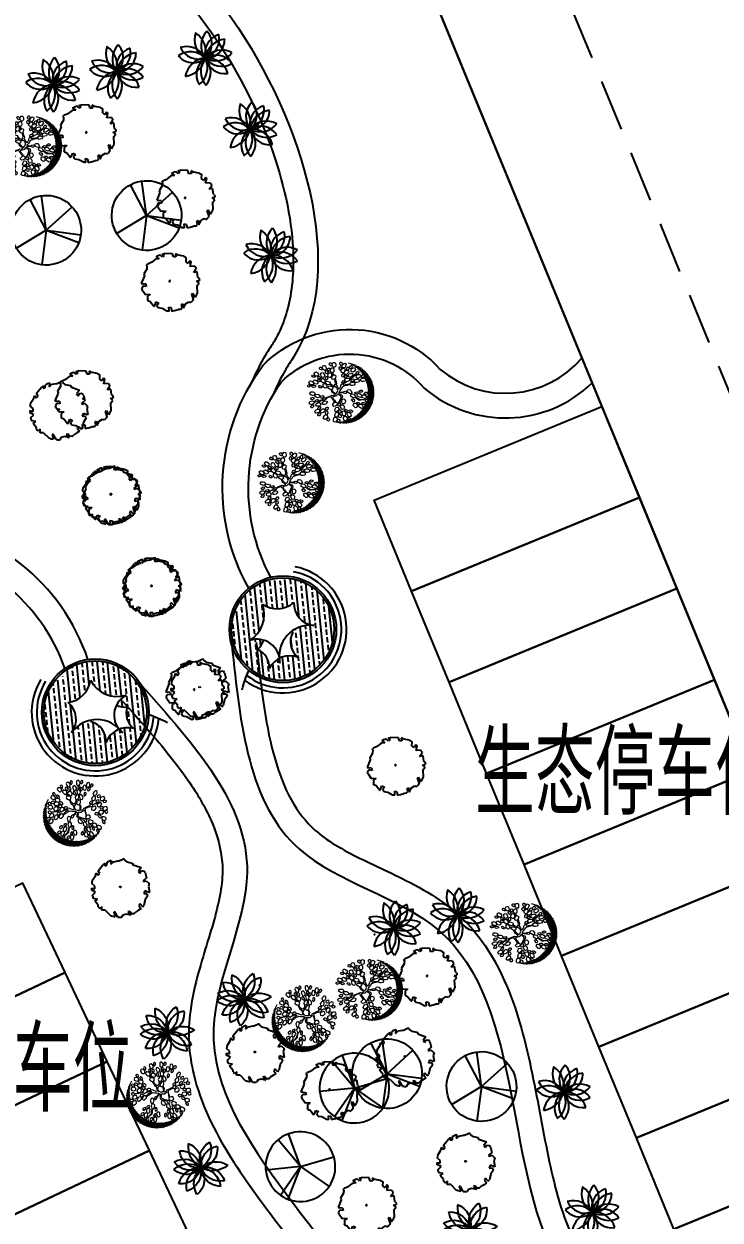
# Model space of a CAD drawing. Extents: x -809667 to 586099, y 3084146 to 3634412.
# Drawn here: x 382699.34 to 382716.29, y 3085738.41 to 3085767.55 of the extents above; entities that cross this region are included whole.
import ezdxf

# ---------------------------------------------------------------- set-up
doc = ezdxf.new("R2010")
doc.units = 0
doc.header["$LTSCALE"] = 0.5
doc.header["$PDSIZE"] = 0.2
doc.linetypes.add('CONTINOUS', pattern=[0])
doc.linetypes.add('DASHED', pattern=[0.75, 0.5, -0.25])
doc.layers.get('0').update_dxf_attribs({"linetype": 'CONTINUOUS'})
for name, color, linetype in [('A-S-TREE', 95, 'CONTINUOUS'), ('JZD', 7, 'CONTINUOUS'), ('PUB_TEXT', 7, 'CONTINUOUS'), ('TREE', 3, 'CONTINUOUS'), ('TREE1', 7, 'CONTINUOUS'), ('zy-1', 3, 'CONTINUOUS'), ('停车位', 6, 'CONTINUOUS'), ('图框', 4, 'CONTINUOUS'), ('树', 3, 'CONTINUOUS'), ('灌木', 3, 'CONTINUOUS'), ('道路', 4, 'CONTINUOUS')]:
    doc.layers.add(name, color=color, linetype=linetype)
doc.layers.add('紫薇', color=6, linetype='CONTINUOUS', lineweight=20)
doc.styles.add('-宋体', font='', dxfattribs={"width": 0.6})
doc.styles.get('-宋体').set_extended_font_data('NSimSun')
pattern_1 = [(275.795835, (382710.31173, 3085243.11588), (0.24872201, 0.02524599), []), (275.795835, (382710.2, 3085242.9789), (0.24872201, 0.02524599), [0.125, -0.0625])]

# ---------------------------------------------------------------- blocks, each defined once
blk = doc.blocks.new('GC0000')
at = {"linetype": 'Continuous'}
blk.add_point((0, 0), dxfattribs=at)
blk = doc.blocks.new('A$C46A015EA')
at = {"layer": '树', "color": 0, "linetype": 'Continuous'}
for centre, radius, start, end in [((1.33, 4.1), 1.97, 227.5644, 31.3305), ((0.8, 3.48), 2, 251.8163, 53.749), ((2.09, 4.41), 1.9, 199.3601, 10.491), ((3.77, 4.19), 2.01, 153.4396, 313.5861), ((4.1, 3.63), 1.85, 126.1691, 303.0486), ((4.64, 2.8), 2.08, 109.3184, 262.8778), ((0.76, 1.9), 1.94, 297.0245, 103.8489), ((0.8, 2.58), 1.78, 359.791, 92.4715), ((2.81, 4.68), 2.12, 188.6399, 263.6226), ((1.26, 1.36), 1.8, 310.7789, 134.4149), ((2.13, 0.33), 2.29, 10.2667, 147.1518), ((3.55, 0.81), 2.01, 38.8778, 198.6816), ((3.96, 1.2), 1.94, 51.9802, 218.2571)]:
    blk.add_arc(centre, radius, start, end, dxfattribs=at)
blk = doc.blocks.new('TREE1')
at = {"layer": 'A-S-TREE', "color": 0}
for p, q in [((-50, 23), (36, 4021)), ((-50, 23), (-3120, 2586)), ((-49, 22), (-3255, -2371)), ((-49, 23), (-2621, -3042)), ((-50, 23), (629, -3920)), ((-50, 23), (3590, -1636)), ((-50, 23), (3937, -304))]:
    blk.add_line(p, q, dxfattribs=at)
blk.add_ellipse((-50, 22), major_axis=(4000, 0), ratio=0.9999998, dxfattribs=at)
blk = doc.blocks.new('T-7')
at = {"layer": 'TREE', "color": 8, "ltscale": 200, "xscale": 0.4020618556701031, "yscale": 0.4020618556701031, "zscale": 0.4020618556701031, "rotation": 199.2879054791862}
blk.add_blockref('TREE1', (4, 110), dxfattribs=at)
blk = doc.blocks.new('*E54')
at = {"layer": 'TREE', "color": 0}
blk.add_ellipse((-2.37, 3.56), major_axis=(2.7, 1.39), ratio=1, start_param=0.518575, end_param=0.519414, dxfattribs=at)
blk = doc.blocks.new('A$C4C586FE1')
at = {"layer": 'TREE', "color": 0}
for p, q in [((514, 2441), (288, 2276)), ((570, 2555), (514, 2441)), ((785, 2557), (585, 2566)), ((842, 2436), (785, 2557)), ((885, 2449), (842, 2436)), ((1100, 2801), (873, 2660)), ((873, 2660), (885, 2449)), ((1294, 2743), (1193, 2819)), ((1261, 2599), (1294, 2743)), ((1389, 2617), (1261, 2599)), ((1418, 2836), (1389, 2617)), ((1787, 2660), (1418, 2836)), ((1875, 2686), (1787, 2660)), ((2108, 2532), (1875, 2686)), ((2261, 2516), (2108, 2532)), ((2273, 2551), (2261, 2516)), ((2411, 2297), (2336, 2500)), ((171, 1878), (16, 1628)), ((208, 2079), (171, 1878)), ((330, 2136), (208, 2079)), ((288, 2276), (288, 2250)), ((288, 2250), (484, 2157)), ((422, 2031), (330, 2136)), ((484, 2157), (422, 2031)), ((2434, 2275), (2411, 2297)), ((2565, 2086), (2434, 2275)), ((2577, 1905), (2565, 2086)), ((2688, 2051), (2577, 1905)), ((2666, 1735), (2772, 1843)), ((173, 1443), (0, 1425)), ((0, 1425), (27, 1279)), ((6, 1547), (198, 1550)), ((27, 1279), (67, 1102)), ((198, 1550), (173, 1443)), ((2632, 1202), (2788, 1244)), ((2635, 1086), (2632, 1202)), ((2724, 1646), (2666, 1735)), ((2799, 1744), (2724, 1646)), ((2788, 1244), (2821, 1629)), ((67, 988), (67, 1102)), ((67, 988), (157, 906)), ((335, 852), (122, 842)), ((123, 841), (320, 727)), ((157, 906), (291, 931)), ((291, 931), (335, 852)), ((320, 727), (414, 564)), ((2275, 501), (2371, 599)), ((2371, 599), (2563, 580)), ((2775, 1105), (2635, 1086)), ((2643, 702), (2702, 978)), ((2702, 978), (2775, 1105)), ((414, 564), (369, 464)), ((513, 326), (783, 402)), ((827, 368), (610, 253)), ((783, 402), (827, 368)), ((1176, 133), (821, 132)), ((1176, 133), (1302, 10)), ((1302, 10), (1413, 132)), ((1413, 132), (1432, 0)), ((1540, 5), (1587, 59)), ((1587, 59), (1859, 85)), ((1826, 254), (2000, 124)), ((1859, 85), (1826, 254)), ((2130, 415), (2352, 350)), ((2132, 192), (2130, 415)), ((2419, 413), (2275, 501))]:
    blk.add_line(p, q, dxfattribs=at)
at = {"layer": 'TREE', "color": 0, "extrusion": (0, 0, -1)}
for major_axis, start_param, end_param in [((1003, 1003), -1.426629, -1.413216), ((1003, 1003), -1.011805, -0.945114), ((1003, 1003), -0.139248, -0.081961), ((839, 1144), 0.475418, 0.633835), ((1003, 1003), 4.017991, 4.075425), ((1003, 1003), 0.553886, 0.636541), ((1003, 1003), 1.314933, 1.417635), ((839, 1143), 3.200433, 3.340883), ((839, 1144), 2.942836, 3.115157), ((1003, 1003), 2.270337, 2.346427), ((1003, 1003), 1.829101, 1.934165), ((1003, 1003), 1.573401, 1.638153)]:
    blk.add_ellipse((1418, 1418), major_axis=major_axis, ratio=1, start_param=start_param, end_param=end_param, dxfattribs=at)
at = {"layer": 'TREE', "color": 0, "linetype": 'Continuous'}
for start_param, end_param in [(0.01341, 3.155003), (3.155003, 6.296595)]:
    blk.add_ellipse((1466, 1447), major_axis=(19.2, 19.2), ratio=1, start_param=start_param, end_param=end_param, dxfattribs=at)
at = {"layer": 'TREE', "color": 8, "linetype": 'CONTINOUS', "extrusion": (0, 0, -1), "xscale": 467.4085850556439, "yscale": 467.4085850556439, "zscale": -467.4085850556439, "rotation": 278.9250190116231}
blk.add_blockref('*E54', (-2893, 66), dxfattribs=at)
blk = doc.blocks.new('紫薇')
at = {"color": 0}
for p, q in [((-246, 414), (-244, 428)), ((-238, 399), (-246, 414)), ((-244, 428), (-235, 435)), ((-222, 390), (-238, 399)), ((-235, 435), (-222, 435)), ((-222, 435), (-209, 421)), ((-209, 421), (-197, 406)), ((-197, 406), (-199, 392)), ((-192, 403), (-191, 426)), ((-178, 384), (-192, 403)), ((-191, 426), (-184, 452)), ((-184, 452), (-163, 456)), ((-163, 456), (-146, 450)), ((-146, 450), (-136, 421)), ((-132, 400), (-143, 383)), ((-136, 421), (-132, 400)), ((-77, 470), (-70, 482)), ((-75, 453), (-77, 470)), ((-63, 439), (-75, 453)), ((-70, 482), (-59, 486)), ((-50, 430), (-63, 439)), ((-59, 486), (-47, 481)), ((-41, 433), (-50, 430)), ((-47, 481), (-40, 463)), ((-34, 445), (-41, 433)), ((-40, 463), (-34, 445)), ((-31, 441), (-21, 461)), ((-24, 418), (-31, 441)), ((-13, 403), (-24, 418)), ((-21, 461), (-5, 483)), ((7, 404), (-13, 403)), ((-5, 483), (16, 479)), ((24, 416), (7, 404)), ((16, 479), (29, 468)), ((28, 437), (24, 416)), ((29, 468), (28, 437)), ((30, 383), (34, 400)), ((34, 400), (45, 408)), ((45, 408), (57, 407)), ((57, 407), (66, 398)), ((66, 398), (66, 379)), ((97, 445), (101, 461)), ((103, 427), (97, 445)), ((101, 461), (112, 470)), ((111, 414), (103, 427)), ((121, 413), (111, 414)), ((112, 470), (124, 469)), ((132, 422), (121, 413)), ((124, 469), (133, 461)), ((131, 393), (133, 417)), ((133, 441), (132, 422)), ((133, 461), (133, 441)), ((133, 417), (149, 433)), ((149, 433), (173, 448)), ((173, 448), (191, 436)), ((199, 421), (187, 393)), ((191, 436), (199, 421)), ((-417, 182), (-404, 199)), ((-404, 199), (-388, 206)), ((-388, 206), (-361, 191)), ((-387, 314), (-380, 325)), ((-384, 301), (-387, 314)), ((-371, 290), (-384, 301)), ((-380, 325), (-369, 329)), ((-352, 287), (-371, 290)), ((-369, 329), (-351, 321)), ((-337, 289), (-352, 287)), ((-351, 321), (-335, 311)), ((-339, 359), (-321, 370)), ((-336, 331), (-339, 359)), ((-332, 297), (-337, 289)), ((-330, 310), (-336, 331)), ((-335, 311), (-332, 297)), ((-309, 297), (-330, 310)), ((-324, 274), (-316, 283)), ((-323, 261), (-324, 274)), ((-312, 247), (-323, 261)), ((-321, 370), (-303, 371)), ((-316, 283), (-304, 286)), ((-294, 242), (-312, 247)), ((-291, 295), (-309, 297)), ((-304, 286), (-288, 275)), ((-303, 371), (-284, 347)), ((-279, 241), (-294, 242)), ((-277, 309), (-291, 295)), ((-288, 275), (-273, 262)), ((-284, 347), (-273, 329)), ((-272, 248), (-279, 241)), ((-273, 329), (-277, 309)), ((-273, 262), (-272, 248)), ((-269, 311), (-267, 339)), ((-266, 289), (-269, 311)), ((-267, 339), (-247, 347)), ((-247, 273), (-266, 289)), ((-247, 347), (-230, 345)), ((-230, 268), (-247, 273)), ((-234, 214), (-230, 227)), ((-230, 198), (-234, 214)), ((-230, 345), (-214, 318)), ((-214, 279), (-230, 268)), ((-230, 227), (-219, 232)), ((-216, 185), (-230, 198)), ((-207, 386), (-222, 390)), ((-219, 232), (-207, 229)), ((-214, 318), (-206, 298)), ((-206, 298), (-214, 279)), ((-199, 392), (-207, 386)), ((-207, 229), (-197, 213)), ((-202, 309), (-198, 322)), ((-196, 293), (-202, 309)), ((-198, 322), (-188, 328)), ((-197, 213), (-189, 195)), ((-181, 282), (-196, 293)), ((-188, 328), (-176, 326)), ((-166, 276), (-181, 282)), ((-162, 375), (-178, 384)), ((-176, 326), (-164, 311)), ((-173, 355), (-168, 367)), ((-170, 338), (-173, 355)), ((-157, 325), (-170, 338)), ((-168, 367), (-156, 372)), ((-158, 281), (-166, 276)), ((-164, 311), (-155, 294)), ((-143, 383), (-162, 375)), ((-161, 196), (-148, 221)), ((-155, 294), (-158, 281)), ((-144, 317), (-157, 325)), ((-156, 372), (-145, 368)), ((-152, 260), (-148, 282)), ((-140, 239), (-152, 260)), ((-148, 282), (-138, 307)), ((-148, 221), (-127, 220)), ((-145, 368), (-136, 351)), ((-135, 320), (-144, 317)), ((-126, 228), (-140, 239)), ((-138, 307), (-116, 308)), ((-136, 351), (-129, 333)), ((-129, 333), (-135, 320)), ((-127, 220), (-112, 211)), ((-107, 233), (-126, 228)), ((-116, 308), (-101, 301)), ((-113, 349), (-105, 369)), ((-104, 326), (-113, 349)), ((-112, 211), (-109, 180)), ((-109, 218), (-93, 233)), ((-101, 191), (-109, 218)), ((-93, 249), (-107, 233)), ((-105, 369), (-91, 393)), ((-91, 313), (-104, 326)), ((-101, 301), (-95, 271)), ((-95, 271), (-93, 249)), ((-93, 233), (-76, 237)), ((-91, 393), (-69, 391)), ((-72, 315), (-91, 313)), ((-76, 237), (-53, 218)), ((-56, 329), (-72, 315)), ((-70, 267), (-68, 286)), ((-67, 252), (-70, 267)), ((-69, 391), (-55, 381)), ((-68, 286), (-59, 300)), ((-58, 248), (-67, 252)), ((-59, 300), (-46, 304)), ((-45, 252), (-58, 248)), ((-54, 350), (-56, 329)), ((-55, 381), (-54, 350)), ((-53, 218), (-38, 202)), ((-46, 304), (-35, 298)), ((-36, 269), (-45, 252)), ((-38, 202), (-37, 181)), ((-30, 288), (-36, 269)), ((-35, 298), (-30, 288)), ((-20, 365), (-14, 382)), ((-16, 347), (-20, 365)), ((-8, 334), (-16, 347)), ((-14, 382), (-3, 389)), ((-14, 282), (-10, 306)), ((-10, 264), (-14, 282)), ((-10, 306), (7, 320)), ((8, 256), (-10, 264)), ((1, 332), (-8, 334)), ((-3, 389), (9, 387)), ((13, 340), (1, 332)), ((7, 320), (31, 333)), ((28, 260), (8, 256)), ((9, 387), (17, 379)), ((16, 359), (13, 340)), ((17, 379), (16, 359)), ((25, 214), (26, 232)), ((40, 201), (25, 214)), ((26, 232), (37, 254)), ((41, 277), (28, 260)), ((35, 365), (30, 383)), ((31, 333), (49, 320)), ((43, 352), (35, 365)), ((37, 254), (58, 262)), ((60, 199), (40, 201)), ((56, 304), (41, 277)), ((41, 143), (53, 199)), ((53, 351), (43, 352)), ((49, 320), (56, 304)), ((64, 360), (53, 351)), ((58, 264), (82, 307)), ((58, 262), (85, 267)), ((67, 201), (58, 162)), ((78, 211), (60, 199)), ((63, 330), (65, 354)), ((68, 313), (63, 330)), ((66, 379), (64, 360)), ((65, 354), (82, 369)), ((86, 306), (68, 313)), ((72, 266), (89, 305)), ((100, 233), (78, 211)), ((82, 369), (106, 384)), ((85, 267), (98, 250)), ((106, 311), (86, 306)), ((98, 250), (100, 233)), ((106, 384), (124, 372)), ((118, 329), (106, 311)), ((131, 356), (118, 329)), ((124, 372), (131, 356)), ((137, 376), (131, 393)), ((156, 369), (137, 376)), ((176, 374), (156, 369)), ((187, 393), (176, 374)), ((186, 184), (195, 200)), ((195, 200), (209, 209)), ((204, 301), (208, 319)), ((206, 285), (204, 301)), ((213, 280), (206, 285)), ((208, 319), (220, 331)), ((209, 239), (212, 257)), ((222, 224), (209, 239)), ((209, 209), (223, 208)), ((212, 257), (226, 277)), ((227, 282), (213, 280)), ((220, 331), (233, 334)), ((242, 219), (222, 224)), ((223, 208), (231, 199)), ((226, 277), (248, 283)), ((238, 298), (227, 282)), ((231, 199), (231, 187)), ((233, 334), (243, 327)), ((247, 315), (238, 298)), ((240, 198), (248, 214)), ((248, 180), (240, 198)), ((261, 229), (242, 219)), ((243, 327), (247, 315)), ((248, 283), (275, 284)), ((248, 214), (266, 230)), ((253, 356), (254, 375)), ((256, 341), (253, 356)), ((254, 375), (264, 389)), ((265, 337), (256, 341)), ((285, 248), (261, 229)), ((264, 389), (277, 393)), ((278, 341), (265, 337)), ((266, 296), (267, 314)), ((281, 283), (266, 296)), ((266, 230), (289, 230)), ((267, 314), (278, 336)), ((275, 284), (286, 265)), ((277, 393), (288, 388)), ((287, 359), (278, 341)), ((278, 336), (299, 345)), ((302, 281), (281, 283)), ((286, 265), (285, 248)), ((293, 377), (287, 359)), ((288, 388), (293, 377)), ((289, 230), (316, 224)), ((299, 345), (326, 350)), ((319, 294), (302, 281)), ((306, 230), (312, 244)), ((310, 222), (306, 230)), ((323, 218), (310, 222)), ((312, 244), (324, 259)), ((316, 224), (321, 203)), ((321, 203), (316, 186)), ((341, 315), (319, 294)), ((341, 227), (323, 218)), ((324, 259), (340, 264)), ((326, 350), (339, 333)), ((339, 333), (341, 315)), ((340, 264), (353, 260)), ((357, 238), (341, 227)), ((353, 260), (358, 250)), ((358, 250), (357, 238)), ((365, 221), (368, 236)), ((372, 214), (365, 221)), ((366, 192), (384, 208)), ((368, 236), (375, 253)), ((386, 213), (372, 214)), ((375, 253), (390, 262)), ((384, 208), (406, 209)), ((471, 231), (385, 317)), ((400, 226), (386, 213)), ((390, 262), (403, 262)), ((412, 241), (400, 226)), ((403, 262), (411, 253)), ((406, 209), (433, 204)), ((411, 253), (412, 241)), ((509, 175), (417, 267)), ((433, 204), (439, 183)), ((529, 138), (443, 224)), ((-504, 0), (-486, 6)), ((-502, 42), (-496, 63)), ((-482, 23), (-502, 42)), ((-496, 63), (-484, 75)), ((-486, 6), (-467, 9)), ((-484, 75), (-454, 71)), ((-463, 12), (-482, 23)), ((-467, 9), (-456, 1)), ((-439, 17), (-463, 12)), ((-456, 1), (-454, -8)), ((-454, 71), (-433, 65)), ((-445, 99), (-443, 111)), ((-437, 88), (-445, 99)), ((-443, 111), (-434, 119)), ((-423, 27), (-439, 17)), ((-421, 82), (-437, 88)), ((-434, 119), (-414, 118)), ((-433, 65), (-422, 47)), ((-422, 47), (-423, 27)), ((-403, 86), (-421, 82)), ((-404, 157), (-417, 182)), ((-414, 118), (-395, 114)), ((-390, 140), (-404, 157)), ((-389, 93), (-403, 86)), ((-401, 29), (-398, 41)), ((-394, 17), (-401, 29)), ((-398, 41), (-388, 48)), ((-395, 114), (-388, 103)), ((-378, 11), (-394, 17)), ((-366, 135), (-390, 140)), ((-388, 103), (-389, 93)), ((-388, 48), (-369, 46)), ((-360, 14), (-378, 11)), ((-369, 46), (-350, 41)), ((-351, 1), (-368, -9)), ((-348, 139), (-366, 135)), ((-364, 110), (-350, 127)), ((-353, 85), (-364, 110)), ((-361, 191), (-344, 178)), ((-346, 20), (-360, 14)), ((-340, 67), (-353, 85)), ((-315, 5), (-351, 1)), ((-350, 127), (-334, 132)), ((-350, 41), (-343, 30)), ((-340, 158), (-348, 139)), ((-343, 30), (-346, 20)), ((-344, 178), (-340, 158)), ((-317, 61), (-340, 67)), ((-339, -4), (-315, 1)), ((-334, 132), (-308, 116)), ((-299, 64), (-317, 61)), ((-278, 1), (-315, 5)), ((-315, 1), (-276, -9)), ((-308, 116), (-292, 102)), ((-289, 82), (-299, 64)), ((-292, 102), (-289, 82)), ((-292, 46), (-287, 57)), ((-286, 34), (-292, 46)), ((-287, 57), (-277, 64)), ((-271, 26), (-286, 34)), ((-278, -4), (-275, 8)), ((-277, 64), (-258, 60)), ((-275, 8), (-266, 15)), ((-252, 27), (-271, 26)), ((-266, 15), (-247, 13)), ((-258, 60), (-240, 53)), ((-238, 32), (-252, 27)), ((-247, 13), (-228, 8)), ((-240, 53), (-234, 41)), ((-234, 41), (-238, 32)), ((-228, 8), (-221, -4)), ((-223, 1), (-177, -2)), ((-202, 178), (-216, 185)), ((-193, 182), (-202, 178)), ((-189, 195), (-193, 182)), ((-168, 175), (-161, 196)), ((-158, 153), (-168, 175)), ((-144, 140), (-158, 153)), ((-124, 144), (-144, 140)), ((-110, 159), (-124, 144)), ((-109, 180), (-110, 159)), ((-109, 123), (-95, 139)), ((-98, 97), (-109, 123)), ((-90, 172), (-101, 191)), ((-85, 79), (-98, 97)), ((-95, 139), (-78, 145)), ((-67, 164), (-90, 172)), ((-87, 27), (-78, 78)), ((-71, 1), (-87, 27)), ((-62, 73), (-85, 79)), ((-78, 145), (-52, 128)), ((-56, -28), (-71, 1)), ((-66, 75), (-68, 49)), ((-68, 49), (-68, 34)), ((-68, 34), (-56, 5)), ((-49, 165), (-67, 164)), ((-43, 76), (-62, 73)), ((-56, 5), (-44, -21)), ((-52, 128), (-36, 114)), ((-37, 107), (-51, 165)), ((-37, 181), (-49, 165)), ((-34, 94), (-43, 76)), ((-42, 170), (-27, 136)), ((4, 83), (-37, 107)), ((-36, 114), (-34, 94)), ((-27, 136), (4, 107)), ((-12, -10), (12, 10)), ((4, 107), (21, 117)), ((21, 46), (4, 83)), ((12, 10), (21, 46)), ((21, 117), (41, 143)), ((53, 126), (33, 102)), ((33, 102), (33, 73)), ((33, 73), (36, 27)), ((36, 27), (60, 25)), ((84, 10), (50, -4)), ((58, 162), (53, 126)), ((60, 25), (91, 49)), ((108, 25), (84, 10)), ((91, 49), (108, 68)), ((108, 68), (140, 75)), ((133, 20), (108, 25)), ((133, 92), (145, 102)), ((133, 83), (133, 92)), ((142, 73), (133, 83)), ((154, 18), (133, 20)), ((159, 61), (135, 56)), ((135, 56), (140, 37)), ((140, 37), (169, 34)), ((162, 73), (142, 73)), ((145, 102), (162, 109)), ((186, 8), (154, 18)), ((203, 61), (159, 61)), ((162, 109), (178, 107)), ((181, 75), (162, 73)), ((169, 34), (203, 20)), ((178, 107), (188, 97)), ((188, 85), (181, 75)), ((183, 169), (186, 184)), ((190, 161), (183, 169)), ((207, 3), (186, 8)), ((188, 97), (188, 85)), ((203, 160), (190, 161)), ((191, 82), (192, 102)), ((202, 65), (191, 82)), ((192, 102), (207, 112)), ((222, 59), (202, 65)), ((218, 172), (203, 160)), ((203, 20), (236, 1)), ((207, 112), (230, 117)), ((234, -11), (207, 3)), ((212, 140), (222, 152)), ((214, 130), (212, 140)), ((225, 123), (214, 130)), ((231, 187), (218, 172)), ((222, 152), (237, 162)), ((253, 55), (222, 59)), ((244, 127), (225, 123)), ((230, 117), (250, 106)), ((234, -9), (239, 10)), ((237, 162), (254, 163)), ((239, 10), (256, 18)), ((262, 133), (244, 127)), ((266, 170), (248, 180)), ((250, 106), (271, 88)), ((265, 68), (253, 55)), ((254, 163), (265, 156)), ((256, 18), (280, 18)), ((268, 144), (262, 133)), ((265, 156), (268, 144)), ((271, 88), (265, 68)), ((265, 71), (307, 75)), ((287, 175), (266, 170)), ((287, 88), (270, 88)), ((275, 132), (287, 146)), ((280, 113), (275, 132)), ((275, 39), (287, 49)), ((275, 30), (275, 39)), ((285, 20), (275, 30)), ((295, 99), (280, 113)), ((280, 18), (297, 3)), ((304, 20), (285, 20)), ((316, 186), (287, 175)), ((287, 146), (308, 158)), ((328, 90), (287, 88)), ((287, 49), (304, 56)), ((317, 99), (295, 99)), ((297, 3), (314, -19)), ((304, 56), (321, 54)), ((323, 22), (304, 20)), ((307, 75), (365, 85)), ((308, 158), (330, 153)), ((347, 104), (317, 99)), ((321, 54), (331, 44)), ((321, -2), (326, 18)), ((331, 32), (323, 22)), ((326, 18), (343, 25)), ((362, 92), (328, 90)), ((330, 153), (355, 141)), ((331, 44), (331, 32)), ((343, 25), (367, 25)), ((355, 120), (347, 104)), ((355, 141), (355, 120)), ((358, 175), (366, 192)), ((368, 157), (358, 175)), ((410, 107), (362, 92)), ((365, 85), (408, 97)), ((367, 25), (384, 10)), ((386, 148), (368, 157)), ((381, 55), (394, 68)), ((383, 36), (381, 55)), ((397, 20), (383, 36)), ((384, 10), (401, -11)), ((407, 154), (386, 148)), ((394, 68), (416, 77)), ((418, 18), (397, 20)), ((404, 95), (412, 109)), ((407, 86), (404, 95)), ((435, 166), (407, 154)), ((420, 81), (407, 86)), ((412, 109), (425, 122)), ((416, 77), (437, 70)), ((449, 20), (418, 18)), ((438, 88), (420, 81)), ((425, 122), (442, 126)), ((439, 183), (435, 166)), ((437, 70), (461, 55)), ((455, 97), (438, 88)), ((442, 126), (454, 120)), ((459, 34), (449, 20)), ((454, 120), (458, 109)), ((458, 109), (455, 97)), ((542, 107), (459, 190)), ((461, 55), (459, 34)), ((461, 10), (473, 20)), ((461, 1), (461, 10)), ((471, -9), (461, 1)), ((552, 79), (470, 161)), ((473, 20), (490, 27)), ((560, 54), (479, 134)), ((566, 30), (486, 110)), ((490, 27), (507, 25)), ((570, 8), (491, 87)), ((573, -13), (494, 66)), ((575, -33), (497, 46)), ((499, 26), (499, 26)), ((507, 25), (517, 15)), ((517, 3), (510, -7)), ((517, 15), (517, 3)), ((577, -52), (517, 8)), ((-510, -11), (-504, 0)), ((-508, -23), (-510, -11)), ((-496, -31), (-508, -23)), ((-479, -30), (-496, -31)), ((-490, -118), (-483, -102)), ((-488, -139), (-490, -118)), ((-462, -149), (-488, -139)), ((-483, -102), (-453, -95)), ((-464, -20), (-479, -30)), ((-476, -191), (-475, -179)), ((-469, -201), (-476, -191)), ((-475, -179), (-460, -167)), ((-454, -8), (-464, -20)), ((-440, -152), (-462, -149)), ((-460, -167), (-443, -157)), ((-453, -95), (-432, -93)), ((-443, -157), (-430, -160)), ((-420, -139), (-440, -152)), ((-430, -183), (-440, -198)), ((-432, -93), (-415, -105)), ((-430, -160), (-425, -168)), ((-425, -168), (-430, -183)), ((-426, -94), (-421, -83)), ((-423, -105), (-426, -94)), ((-411, -112), (-423, -105)), ((-422, -40), (-417, -19)), ((-400, -57), (-422, -40)), ((-421, -83), (-403, -76)), ((-409, -124), (-420, -139)), ((-417, -19), (-405, -6)), ((-415, -105), (-409, -124)), ((-394, -111), (-411, -112)), ((-410, -163), (-405, -146)), ((-404, -184), (-410, -163)), ((-405, -6), (-375, -9)), ((-405, -146), (-377, -134)), ((-377, -189), (-404, -184)), ((-403, -76), (-384, -71)), ((-380, -67), (-400, -57)), ((-380, -100), (-394, -111)), ((-384, -71), (-372, -78)), ((-357, -62), (-380, -67)), ((-370, -87), (-380, -100)), ((-377, -134), (-356, -129)), ((-355, -189), (-377, -189)), ((-375, -9), (-353, -14)), ((-372, -78), (-370, -87)), ((-361, -11), (-339, -4)), ((-342, -51), (-357, -62)), ((-356, -129), (-338, -138)), ((-337, -173), (-355, -189)), ((-353, -14), (-342, -31)), ((-342, -31), (-342, -51)), ((-340, -206), (-325, -194)), ((-338, -138), (-329, -156)), ((-329, -156), (-337, -173)), ((-325, -194), (-312, -194)), ((-319, -167), (-315, -156)), ((-315, -178), (-319, -167)), ((-316, -70), (-313, -49)), ((-292, -85), (-316, -70)), ((-315, -156), (-298, -147)), ((-302, -184), (-315, -178)), ((-313, -49), (-303, -35)), ((-312, -194), (-305, -202)), ((-303, -35), (-272, -34)), ((-286, -181), (-302, -184)), ((-298, -147), (-280, -140)), ((-271, -93), (-292, -85)), ((-272, -168), (-286, -181)), ((-280, -140), (-267, -146)), ((-271, -16), (-278, -4)), ((-272, -34), (-251, -36)), ((-264, -155), (-272, -168)), ((-256, -22), (-271, -16)), ((-249, -84), (-271, -93)), ((-267, -146), (-264, -155)), ((-237, -20), (-256, -22)), ((-251, -36), (-237, -52)), ((-235, -72), (-249, -84)), ((-223, -13), (-237, -20)), ((-237, -52), (-235, -72)), ((-221, -4), (-223, -13)), ((-182, -14), (-223, -11)), ((-136, -21), (-182, -14)), ((-180, -164), (-174, -148)), ((-176, -186), (-180, -164)), ((-177, -2), (-133, -9)), ((-150, -193), (-176, -186)), ((-174, -148), (-146, -138)), ((-127, -194), (-150, -193)), ((-146, -138), (-124, -134)), ((-136, -43), (-136, -21)), ((-131, -72), (-136, -43)), ((-133, -9), (-112, -11)), ((-129, -98), (-131, -72)), ((-124, -135), (-129, -98)), ((-108, -179), (-127, -194)), ((-124, -134), (-107, -145)), ((-121, -43), (-121, -79)), ((-90, -45), (-121, -43)), ((-121, -79), (-114, -106)), ((-114, -106), (-114, -135)), ((-112, -11), (-95, -26)), ((-99, -163), (-108, -179)), ((-107, -145), (-99, -163)), ((-106, -202), (-92, -189)), ((-95, -26), (-56, -28)), ((-92, -189), (-77, -177)), ((-58, -55), (-90, -45)), ((-78, -176), (-29, -142)), ((-77, -177), (-63, -179)), ((-63, -179), (-57, -187)), ((4, -137), (-61, -178)), ((-57, -187), (-61, -202)), ((-13, -40), (-58, -55)), ((-44, -21), (-12, -10)), ((-30, -211), (-19, -183)), ((-29, -142), (2, -118)), ((-19, -183), (-9, -163)), ((-5, -72), (-13, -40)), ((-9, -163), (10, -157)), ((12, -96), (-5, -72)), ((2, -118), (12, -96)), ((26, -123), (4, -137)), ((9, -28), (7, -57)), ((7, -57), (33, -89)), ((21, -38), (9, -28)), ((10, -157), (30, -162)), ((41, -53), (21, -38)), ((50, -4), (24, -14)), ((24, -14), (43, -40)), ((33, -89), (26, -123)), ((30, -162), (36, -179)), ((36, -179), (36, -203)), ((72, -72), (41, -53)), ((43, -40), (72, -57)), ((72, -63), (78, -55)), ((73, -76), (72, -63)), ((88, -89), (73, -76)), ((78, -55), (93, -56)), ((104, -99), (88, -89)), ((93, -56), (111, -61)), ((116, -96), (104, -99)), ((111, -61), (122, -74)), ((124, -87), (116, -96)), ((122, -74), (124, -87)), ((134, -93), (141, -73)), ((143, -112), (134, -93)), ((141, -73), (157, -61)), ((159, -138), (143, -112)), ((151, -182), (158, -162)), ((160, -202), (151, -182)), ((157, -61), (175, -67)), ((158, -162), (174, -151)), ((176, -140), (159, -138)), ((174, -151), (192, -156)), ((175, -67), (193, -82)), ((196, -132), (176, -140)), ((192, -156), (210, -172)), ((193, -82), (197, -104)), ((197, -104), (196, -132)), ((210, -172), (214, -194)), ((214, -194), (213, -221)), ((241, -28), (234, -9)), ((234, -164), (240, -157)), ((235, -178), (234, -164)), ((250, -190), (235, -178)), ((240, -157), (255, -157)), ((261, -38), (241, -28)), ((266, -201), (250, -190)), ((255, -157), (273, -162)), ((290, -48), (261, -38)), ((273, -162), (284, -175)), ((286, -189), (278, -198)), ((284, -175), (286, -189)), ((304, -38), (290, -48)), ((314, -19), (304, -38)), ((306, -179), (310, -171)), ((310, -192), (306, -179)), ((310, -171), (325, -168)), ((327, -201), (310, -192)), ((328, -21), (321, -2)), ((325, -168), (344, -169)), ((348, -31), (328, -21)), ((344, -169), (358, -179)), ((377, -40), (348, -31)), ((362, -192), (356, -203)), ((358, -179), (362, -192)), ((391, -31), (377, -40)), ((401, -11), (391, -31)), ((420, -38), (425, -19)), ((427, -57), (420, -38)), ((425, -19), (442, -11)), ((447, -67), (427, -57)), ((442, -11), (466, -11)), ((476, -77), (447, -67)), ((466, -11), (483, -26)), ((541, -264), (466, -189)), ((490, -9), (471, -9)), ((546, -251), (471, -176)), ((490, -67), (476, -77)), ((551, -238), (476, -163)), ((555, -225), (480, -149)), ((483, -26), (500, -48)), ((559, -211), (484, -135)), ((563, -197), (487, -121)), ((510, -7), (490, -9)), ((500, -48), (490, -67)), ((566, -182), (490, -107)), ((569, -168), (493, -92)), ((572, -153), (495, -76)), ((574, -137), (497, -61)), ((575, -121), (499, -44)), ((577, -87), (500, -10)), ((577, -105), (500, -28)), ((577, -70), (512, -4)), ((-456, -204), (-469, -201)), ((-440, -198), (-456, -204)), ((-419, -283), (-418, -266)), ((-409, -302), (-419, -283)), ((-418, -266), (-393, -248)), ((-382, -302), (-409, -302)), ((-393, -248), (-373, -239)), ((-360, -297), (-382, -302)), ((-382, -335), (-373, -318)), ((-379, -347), (-382, -335)), ((-369, -354), (-379, -347)), ((-373, -239), (-354, -245)), ((-373, -318), (-361, -303)), ((-356, -352), (-369, -354)), ((-361, -303), (-348, -301)), ((-346, -278), (-360, -297)), ((-344, -340), (-356, -352)), ((-354, -245), (-341, -260)), ((-353, -221), (-340, -206)), ((-352, -233), (-353, -221)), ((-344, -242), (-352, -233)), ((-348, -301), (-340, -307)), ((-341, -260), (-346, -278)), ((-330, -243), (-344, -242)), ((-339, -322), (-344, -340)), ((-340, -307), (-339, -322)), ((-316, -234), (-330, -243)), ((-308, -217), (-316, -234)), ((-305, -202), (-308, -217)), ((-298, -395), (-281, -370)), ((-281, -370), (-266, -354)), ((-266, -354), (-246, -352)), ((-246, -352), (-229, -362)), ((-238, -332), (-219, -308)), ((-234, -349), (-238, -332)), ((-220, -365), (-234, -349)), ((-226, -381), (-233, -404)), ((-229, -362), (-226, -381)), ((-193, -357), (-220, -365)), ((-219, -308), (-203, -293)), ((-203, -293), (-182, -294)), ((-195, -252), (-172, -232)), ((-194, -270), (-195, -252)), ((-182, -288), (-194, -270)), ((-174, -346), (-193, -357)), ((-185, -388), (-180, -369)), ((-178, -399), (-185, -388)), ((-154, -284), (-182, -288)), ((-182, -294), (-166, -305)), ((-180, -369), (-173, -351)), ((-165, -323), (-174, -346)), ((-173, -351), (-161, -346)), ((-172, -232), (-154, -220)), ((-166, -305), (-165, -323)), ((-161, -346), (-152, -349)), ((-146, -382), (-155, -397)), ((-154, -220), (-133, -224)), ((-133, -277), (-154, -284)), ((-152, -349), (-147, -364)), ((-151, -317), (-143, -299)), ((-146, -328), (-151, -317)), ((-147, -364), (-146, -382)), ((-136, -334), (-146, -328)), ((-143, -299), (-134, -282)), ((-123, -330), (-136, -334)), ((-134, -282), (-121, -279)), ((-133, -224), (-119, -237)), ((-121, -256), (-133, -277)), ((-112, -317), (-123, -330)), ((-119, -237), (-121, -256)), ((-121, -279), (-112, -283)), ((-118, -388), (-112, -358)), ((-107, -401), (-118, -388)), ((-112, -283), (-110, -299)), ((-110, -299), (-112, -317)), ((-112, -358), (-105, -338)), ((-106, -215), (-106, -202)), ((-99, -224), (-106, -215)), ((-105, -338), (-87, -328)), ((-85, -226), (-99, -224)), ((-88, -289), (-84, -259)), ((-76, -302), (-88, -289)), ((-87, -328), (-67, -331)), ((-67, -389), (-87, -409)), ((-70, -218), (-85, -226)), ((-84, -259), (-77, -238)), ((-77, -238), (-60, -228)), ((-55, -308), (-76, -302)), ((-61, -202), (-70, -218)), ((-67, -331), (-58, -347)), ((-55, -371), (-67, -389)), ((-60, -228), (-40, -229)), ((-58, -347), (-55, -371)), ((-37, -288), (-55, -308)), ((-49, -332), (-41, -321)), ((-47, -351), (-49, -332)), ((-48, -407), (-34, -392)), ((-42, -370), (-47, -351)), ((-32, -376), (-42, -370)), ((-41, -321), (-31, -320)), ((-40, -229), (-30, -245)), ((-26, -268), (-37, -288)), ((-34, -392), (-15, -388)), ((-20, -374), (-32, -376)), ((-31, -320), (-20, -331)), ((-20, -226), (-30, -211)), ((-30, -245), (-26, -268)), ((-1, -236), (-20, -226)), ((-20, -331), (-11, -347)), ((-12, -364), (-20, -374)), ((-15, -388), (-1, -399)), ((-11, -347), (-12, -364)), ((21, -220), (-1, -236)), ((10, -383), (14, -370)), ((18, -401), (10, -383)), ((14, -370), (23, -366)), ((36, -203), (21, -220)), ((23, -366), (37, -373)), ((37, -373), (51, -384)), ((51, -384), (56, -401)), ((113, -329), (125, -312)), ((116, -350), (113, -329)), ((124, -379), (116, -350)), ((140, -386), (124, -379)), ((125, -312), (143, -305)), ((132, -239), (140, -228)), ((136, -258), (132, -239)), ((141, -277), (136, -258)), ((140, -228), (150, -226)), ((162, -383), (140, -386)), ((152, -282), (141, -277)), ((143, -305), (159, -315)), ((150, -226), (161, -236)), ((164, -280), (152, -282)), ((159, -315), (172, -334)), ((176, -228), (160, -202)), ((161, -236), (171, -252)), ((170, -357), (162, -383)), ((172, -269), (164, -280)), ((172, -334), (170, -357)), ((171, -252), (172, -269)), ((193, -230), (176, -228)), ((177, -337), (180, -324)), ((188, -353), (177, -337)), ((180, -324), (188, -318)), ((183, -392), (190, -372)), ((190, -412), (183, -392)), ((188, -318), (202, -323)), ((201, -367), (188, -353)), ((190, -372), (207, -361)), ((213, -221), (193, -230)), ((213, -368), (201, -367)), ((202, -323), (218, -332)), ((220, -270), (203, -226)), ((207, -361), (224, -367)), ((212, -222), (229, -253)), ((223, -361), (213, -368)), ((218, -332), (226, -348)), ((239, -306), (220, -270)), ((226, -348), (223, -361)), ((224, -367), (242, -384)), ((229, -253), (261, -301)), ((261, -316), (239, -306)), ((242, -384), (245, -406)), ((246, -234), (249, -214)), ((259, -252), (246, -234)), ((247, -372), (253, -364)), ((247, -385), (247, -372)), ((262, -398), (247, -385)), ((249, -214), (262, -199)), ((253, -364), (269, -365)), ((280, -274), (259, -252)), ((261, -301), (326, -340)), ((326, -347), (261, -316)), ((262, -199), (281, -200)), ((278, -198), (266, -201)), ((269, -365), (286, -371)), ((298, -272), (280, -274)), ((281, -200), (302, -212)), ((286, -371), (297, -385)), ((297, -385), (297, -398)), ((315, -260), (298, -272)), ((302, -212), (310, -232)), ((307, -275), (319, -259)), ((307, -296), (307, -275)), ((322, -312), (307, -296)), ((310, -232), (315, -260)), ((319, -259), (337, -258)), ((345, -331), (322, -312)), ((325, -363), (326, -343)), ((327, -382), (325, -363)), ((326, -343), (336, -334)), ((345, -208), (327, -201)), ((337, -390), (327, -382)), ((401, -459), (328, -386)), ((336, -334), (345, -334)), ((337, -258), (360, -267)), ((349, -390), (337, -390)), ((356, -203), (345, -208)), ((362, -327), (345, -331)), ((345, -334), (355, -347)), ((359, -381), (349, -390)), ((410, -451), (349, -390)), ((355, -347), (361, -364)), ((419, -442), (358, -381)), ((361, -364), (359, -381)), ((360, -254), (363, -245)), ((365, -266), (360, -254)), ((360, -267), (370, -286)), ((428, -433), (361, -366)), ((378, -313), (362, -327)), ((363, -245), (378, -240)), ((437, -425), (364, -351)), ((383, -273), (365, -266)), ((370, -286), (378, -313)), ((446, -416), (372, -342)), ((378, -240), (396, -240)), ((454, -406), (381, -333)), ((402, -278), (383, -273)), ((462, -397), (389, -323)), ((396, -240), (411, -248)), ((470, -387), (396, -313)), ((412, -272), (402, -278)), ((478, -377), (404, -303)), ((411, -248), (417, -260)), ((485, -367), (411, -293)), ((417, -260), (412, -272)), ((492, -356), (418, -282)), ((499, -345), (425, -271)), ((506, -335), (432, -260)), ((513, -323), (438, -249)), ((519, -312), (444, -238)), ((525, -300), (450, -226)), ((531, -288), (456, -214)), ((536, -276), (461, -201)), ((-293, -412), (-298, -395)), ((-277, -426), (-293, -412)), ((-251, -416), (-277, -426)), ((-204, -491), (-257, -437)), ((-233, -404), (-251, -416)), ((-240, -447), (-237, -428)), ((-233, -457), (-240, -447)), ((-237, -428), (-232, -409)), ((-221, -460), (-233, -457)), ((-232, -409), (-220, -402)), ((-209, -453), (-221, -460)), ((-220, -402), (-211, -405)), ((-159, -518), (-219, -458)), ((-211, -405), (-205, -419)), ((-202, -438), (-209, -453)), ((-205, -419), (-202, -438)), ((-125, -535), (-187, -472)), ((-167, -403), (-178, -399)), ((-155, -397), (-167, -403)), ((-95, -547), (-159, -483)), ((-140, -473), (-133, -443)), ((-129, -486), (-140, -473)), ((-133, -443), (-125, -423)), ((-68, -556), (-133, -490)), ((-109, -494), (-129, -486)), ((-125, -423), (-106, -414)), ((-44, -562), (-110, -496)), ((-89, -475), (-109, -494)), ((-87, -409), (-107, -401)), ((-106, -414), (-87, -417)), ((-76, -457), (-89, -475)), ((-21, -568), (-88, -501)), ((-87, -417), (-78, -433)), ((-78, -433), (-76, -457)), ((-73, -462), (-64, -451)), ((-71, -481), (-73, -462)), ((-67, -500), (-71, -481)), ((-57, -506), (-67, -500)), ((0, -571), (-67, -504)), ((-64, -451), (-55, -450)), ((-45, -505), (-57, -506)), ((-55, -450), (-44, -461)), ((-48, -429), (-48, -407)), ((-44, -459), (-48, -429)), ((21, -574), (-47, -506)), ((-36, -495), (-45, -505)), ((-29, -468), (-44, -459)), ((-44, -461), (-35, -478)), ((-35, -478), (-36, -495)), ((-7, -468), (-29, -468)), ((40, -576), (-28, -508)), ((59, -577), (-9, -509)), ((5, -443), (-7, -468)), ((-1, -399), (10, -421)), ((10, -421), (5, -443)), ((77, -577), (8, -509)), ((29, -417), (18, -401)), ((95, -577), (25, -508)), ((41, -419), (29, -417)), ((52, -414), (41, -419)), ((111, -576), (42, -507)), ((56, -401), (52, -414)), ((128, -575), (58, -505)), ((143, -573), (74, -503)), ((159, -571), (89, -501)), ((174, -568), (104, -498)), ((188, -565), (118, -494)), ((203, -561), (132, -491)), ((216, -558), (146, -487)), ((230, -553), (159, -483)), ((243, -549), (172, -478)), ((256, -544), (185, -473)), ((205, -438), (190, -412)), ((269, -539), (198, -468)), ((222, -441), (205, -438)), ((281, -534), (210, -462)), ((243, -433), (222, -441)), ((293, -528), (222, -457)), ((305, -522), (233, -451)), ((245, -406), (243, -433)), ((317, -516), (245, -445)), ((328, -510), (256, -438)), ((277, -409), (262, -398)), ((339, -503), (267, -431)), ((289, -407), (277, -409)), ((350, -497), (278, -424)), ((360, -489), (288, -417)), ((297, -398), (289, -407)), ((371, -482), (298, -410)), ((381, -475), (308, -402)), ((391, -467), (318, -394))]:
    blk.add_line(p, q, dxfattribs=at)

msp = doc.modelspace()

# ---------------------------------------------------------------- hatches: boundary and pattern name
at = {"layer": 'zy-1', "linetype": 'ByBlock'}
h = msp.add_hatch(dxfattribs=at)
h.set_pattern_fill('ANSI33', color=4, angle=-129.2042, style=0)
h.set_pattern_definition(pattern_1)
h.paths.add_polyline_path([(382704.441, 3085753.138, 0.528482), (382705.772, 3085751.556, 0.913946), (382705.744, 3085754.048, -0.147473), (382705.576, 3085753.978, -0.16428), (382705.379, 3085754.023, 0.218522), (382704.545, 3085753.395, -0.231383)])
h.paths.add_polyline_path([(382705.149, 3085753.413, 0.340097), (382705.916, 3085753.454, 0.39476), (382706.382, 3085752.898, -0.005717), (382706.399, 3085752.896, -0.008166), (382706.382, 3085752.898, 0.185628), (382705.858, 3085752.751, 0.042146), (382705.892, 3085752.734, 0.37298), (382706.021, 3085752.114, 0.214855), (382705.566, 3085752.096, -0.055746), (382705.572, 3085751.973, -0.039256), (382705.555, 3085752.091, 0.160049), (382705.314, 3085751.842, 0.319863), (382705.027, 3085752.314, 0.13445), (382705.175, 3085752.536, 0.157407), (382704.835, 3085752.528, 0.357086)], flags=16)
h = msp.add_hatch(dxfattribs=at)
h.set_pattern_fill('ANSI33', color=4, angle=-129.2042, style=0)
h.set_pattern_definition(pattern_1)
h.paths.add_polyline_path([(382701.64, 3085751.897, -0.528482), (382701.916, 3085749.848, -0.913946), (382700.09, 3085751.544, 0.147473), (382700.255, 3085751.622, 0.16428), (382700.354, 3085751.798, -0.218522), (382701.379, 3085751.993, 0.231383)])
h.paths.add_polyline_path([(382700.959, 3085751.558, -0.340097), (382700.414, 3085751.018, -0.39476), (382700.512, 3085750.299, 0.005717), (382700.502, 3085750.285, 0.008166), (382700.512, 3085750.299, -0.185628), (382700.973, 3085750.588, -0.042146), (382700.964, 3085750.552, -0.37298), (382701.336, 3085750.039, -0.214855), (382701.655, 3085750.365, 0.055746), (382701.741, 3085750.277, 0.039256), (382701.666, 3085750.369, -0.160049), (382702.012, 3085750.381, -0.319863), (382701.856, 3085750.91, -0.13445), (382701.591, 3085750.949, -0.157407), (382701.827, 3085751.196, -0.357086)], flags=16)

# ---------------------------------------------------------------- linework, layer by layer
at = {"layer": 'zy-1', "color": 4, "linetype": 'ByBlock'}
for points in [[(382704.813, 3085753.8, -0.293685), (382705.155, 3085759.224, -0.429225), (382709.478, 3085759.132, -0.331953)], [(382705.351, 3085754.068, -0.278905), (382705.602, 3085758.822, -0.433483), (382709.089, 3085758.674, -0.425674)], [(382709.478, 3085759.132, 0.413753), (382712.93, 3085759.411, 0.413753)], [(382709.089, 3085758.674, 0.385099), (382713.18, 3085758.803, 0.385099)], [(382700.899, 3085752.067, 0.293685), (382696.653, 3085755.46, 0.429225), (382693.816, 3085752.198, 0.331953)], [(382700.339, 3085751.849, 0.278905), (382696.651, 3085754.859, 0.433575), (382694.416, 3085752.176, 0.425674)], [(382704.651, 3085751.328, -0.037602), (382704.815, 3085751.799, -0.037602)], [(382702.838, 3085750.525, 0.037602), (382702.379, 3085750.721, 0.037602)]]:
    msp.add_lwpolyline(points, format="xyb", dxfattribs=at)
for centre, radius in [((382705.646, 3085752.801), 1.301), ((382705.646, 3085752.801), 1.251), ((382701.079, 3085750.779), 1.301), ((382701.079, 3085750.779), 1.251)]:
    msp.add_circle(centre, radius, dxfattribs=at)
for centre, radius, start, end in [((382705.646, 3085752.801), 1.551, 233.3702, 78.7856), ((382705.646, 3085752.801), 1.426, 231.8685, 79.3964), ((382704.451, 3085753.162), 0.742, 301.1612, 19.7649), ((382705.506, 3085753.932), 0.63, 235.4489, 310.581), ((382706.446, 3085753.425), 0.531, 176.8937, 264.9337), ((382706.311, 3085752.143), 0.758, 83.3429, 192.9233), ((382706.314, 3085752.498), 0.484, 150.8714, 232.6894), ((382705.976, 3085752.94), 0.223, 238.1495, 247.8028), ((382705.019, 3085752.005), 0.554, 356.7627, 109.3756), ((382704.695, 3085752.696), 0.507, 310.9791, 341.6092), ((382704.84, 3085751.877), 0.475, 355.8492, 66.7995), ((382705.812, 3085751.6), 0.555, 67.9157, 154.0284), ((382701.079, 3085750.779), 1.551, 148.9759, 354.3914), ((382701.079, 3085750.779), 1.426, 148.3652, 355.8931), ((382700.335, 3085751.643), 0.63, 277.1805, 352.3126), ((382701.615, 3085751.907), 0.742, 207.9966, 286.6003), ((382702.09, 3085750.708), 0.554, 118.3859, 230.9988), ((382700.079, 3085750.606), 0.531, 322.8278, 50.8678), ((382701.796, 3085751.413), 0.507, 246.1523, 276.7824), ((382702.305, 3085750.755), 0.475, 160.9621, 231.9123), ((382701.119, 3085749.844), 0.758, 34.8382, 144.4187), ((382700.754, 3085750.628), 0.223, 339.9587, 349.612), ((382700.854, 3085750.081), 0.484, 355.0722, 76.8901), ((382701.856, 3085749.848), 0.555, 73.7332, 159.8458)]:
    msp.add_arc(centre, radius, start, end, dxfattribs=at)
at = {"layer": '停车位', "flags": 128}
for points in [[(382714.328, 3085756.011), (382708.779, 3085753.729), (382707.866, 3085755.948), (382713.415, 3085758.23)], [(382715.241, 3085753.791), (382709.692, 3085751.509), (382708.779, 3085753.729), (382714.328, 3085756.011)], [(382716.154, 3085751.571), (382710.605, 3085749.289), (382709.692, 3085751.509), (382715.241, 3085753.791)], [(382717.067, 3085749.352), (382711.518, 3085747.07), (382710.605, 3085749.289), (382716.154, 3085751.571)], [(382717.98, 3085747.132), (382712.431, 3085744.85), (382711.518, 3085747.07), (382717.067, 3085749.352)], [(382718.892, 3085744.913), (382713.343, 3085742.631), (382712.431, 3085744.85), (382717.98, 3085747.132)], [(382694.919, 3085741.877), (382700.343, 3085744.443), (382699.316, 3085746.613), (382693.893, 3085744.046)], [(382719.805, 3085742.693), (382714.256, 3085740.411), (382713.343, 3085742.631), (382718.892, 3085744.913)], [(382695.946, 3085739.707), (382701.369, 3085742.274), (382700.343, 3085744.443), (382694.919, 3085741.877)], [(382720.718, 3085740.473), (382715.169, 3085738.191), (382714.256, 3085740.411), (382719.805, 3085742.693)], [(382696.973, 3085737.538), (382702.396, 3085740.105), (382701.369, 3085742.274), (382695.946, 3085739.707)], [(382721.631, 3085738.254), (382716.082, 3085735.972), (382715.169, 3085738.191), (382720.718, 3085740.473)], [(382698, 3085735.369), (382703.423, 3085737.935), (382702.396, 3085740.105), (382696.973, 3085737.538)]]:
    msp.add_lwpolyline(points, close=True, dxfattribs=at)
at = {"layer": '道路', "color": 1, "linetype": 'DASHED', "ltscale": 5, "flags": 128}
msp.add_lwpolyline([(382704.134, 3085788.686), (382724.341, 3085739.551)], dxfattribs=at)
at = {"layer": '道路', "linetype": 'Continuous', "flags": 128}
msp.add_lwpolyline([(382703.617, 3085781.918, 0.393528), (382699.784, 3085783.343), (382682.229, 3085776.042, 0.428399), (382680.668, 3085771.988), (382702.827, 3085725.168, 0.467402), (382711.737, 3085722.852), (382718.474, 3085727.663, 0.348347), (382721.567, 3085738.41), (382703.934, 3085781.285)], format="xyb", dxfattribs=at)
msp.add_lwpolyline([(382703.934, 3085781.285), (382719.656, 3085743.055)], dxfattribs=at)
at = {"layer": '道路', "linetype": 'Continuous'}
for points, knots in [([(382703.042, 3085769.303), (382703.526, 3085768.818), (382705.859, 3085766.078), (382707.355, 3085761.247), (382705.632, 3085759.042), (382705.388, 3085758.476)], [6.300286, 6.300286, 6.300286, 6.300286, 8.300034, 16.526304, 17.285813, 17.285813, 17.285813, 17.285813]), ([(382702.313, 3085769.168), (382702.416, 3085769.077), (382702.5, 3085768.996), (382703.124, 3085768.375), (382703.627, 3085767.773), (382704.679, 3085766.175), (382705.189, 3085765.124), (382705.777, 3085763.229), (382705.918, 3085762.384), (382705.892, 3085761.381), (382705.869, 3085761.143), (382705.793, 3085760.717), (382705.743, 3085760.527), (382705.643, 3085760.24), (382705.601, 3085760.137), (382705.508, 3085759.943), (382705.459, 3085759.852), (382705.378, 3085759.72), (382705.347, 3085759.673), (382705.267, 3085759.551), (382705.221, 3085759.477), (382705.075, 3085759.225), (382704.966, 3085759.013), (382704.837, 3085758.713)], [5.892072, 5.892072, 5.892072, 5.892072, 6.250682, 6.250682, 8.593283, 8.593283, 11.652469, 11.652469, 14.135035, 14.135035, 14.94719, 14.94719, 15.665817, 15.665817, 16.092298, 16.092298, 16.49786, 16.49786, 16.70257, 16.70257, 16.90728, 16.90728, 17.285813, 17.285813, 17.285813, 17.285813]), ([(382704.402, 3085752.419), (382704.606, 3085750.476), (382704.962, 3085747.087), (382711.862, 3085745.521), (382710.424, 3085735.476), (382717.02, 3085734.757), (382720.193, 3085734.41), (382720.193, 3085734.41), (382720.193, 3085734.41), (382720.193, 3085734.41), (382720.865, 3085734.337), (382721.536, 3085734.264), (382722.208, 3085734.191)], [0, 0, 0, 0, 5.241042, 9.145642, 17.995634, 26.196498, 26.196498, 26.196498, 26.196498, 26.196498, 26.196498, 27.932578, 27.932578, 27.932578, 27.932578]), ([(382704.999, 3085752.481), (382705.03, 3085752.181), (382705.062, 3085751.884), (382705.166, 3085751.009), (382705.249, 3085750.45), (382705.466, 3085749.556), (382705.583, 3085749.2), (382705.878, 3085748.566), (382706.056, 3085748.291), (382706.403, 3085747.922), (382706.547, 3085747.8), (382706.888, 3085747.564), (382707.081, 3085747.451), (382707.701, 3085747.126), (382708.172, 3085746.923), (382708.924, 3085746.541), (382709.206, 3085746.384), (382709.689, 3085746.05), (382709.896, 3085745.88), (382710.262, 3085745.508), (382710.425, 3085745.307), (382710.987, 3085744.484), (382711.254, 3085743.788), (382711.657, 3085742.352), (382711.792, 3085741.609), (382712.061, 3085740.17), (382712.194, 3085739.474), (382712.485, 3085738.498), (382712.61, 3085738.164), (382712.929, 3085737.536), (382713.129, 3085737.26), (382713.621, 3085736.765), (382713.91, 3085736.549), (382714.877, 3085735.997), (382715.668, 3085735.734), (382717.44, 3085735.343), (382718.419, 3085735.213), (382719.702, 3085735.068), (382719.98, 3085735.037), (382720.258, 3085735.007), (382720.262, 3085735.006), (382720.266, 3085735.006), (382720.27, 3085735.006), (382720.927, 3085734.934), (382721.584, 3085734.862), (382722.241, 3085734.79)], [0, 0, 0, 0, 0.809904, 0.809904, 2.429711, 2.429711, 3.66837, 3.66837, 4.926642, 4.926642, 5.673722, 5.673722, 6.420801, 6.420801, 7.887995, 7.887995, 8.767827, 8.767827, 9.468061, 9.468061, 10.168296, 10.168296, 12.19742, 12.19742, 14.226544, 14.226544, 16.255668, 16.255668, 17.461197, 17.461197, 18.836307, 18.836307, 20.211417, 20.211417, 22.844117, 22.844117, 25.476818, 25.476818, 26.19649, 26.19649, 26.19649, 26.207121, 26.207121, 26.207121, 27.904975, 27.904975, 27.904975, 27.904975]), ([(382702.198, 3085751.443), (382703.499, 3085749.986), (382705.769, 3085747.444), (382702.29, 3085741.284), (382710.694, 3085735.596), (382706.792, 3085730.228), (382704.916, 3085727.647), (382704.916, 3085727.647), (382704.916, 3085727.647), (382704.916, 3085727.647), (382704.259, 3085726.742), (382703.601, 3085725.838), (382702.944, 3085724.934)], [0, 0, 0, 0, 5.241042, 9.145642, 17.995634, 26.196498, 26.196498, 26.196498, 26.196498, 26.196498, 26.196498, 29.068606, 29.068606, 29.068606, 29.068606]), ([(382701.75, 3085751.043), (382701.952, 3085750.818), (382702.151, 3085750.595), (382702.728, 3085749.93), (382703.086, 3085749.492), (382703.602, 3085748.731), (382703.788, 3085748.405), (382704.058, 3085747.761), (382704.142, 3085747.444), (382704.182, 3085746.938), (382704.175, 3085746.751), (382704.121, 3085746.339), (382704.075, 3085746.12), (382703.899, 3085745.442), (382703.733, 3085744.958), (382703.51, 3085744.144), (382703.436, 3085743.83), (382703.359, 3085743.248), (382703.346, 3085742.98), (382703.375, 3085742.459), (382703.415, 3085742.204), (382703.646, 3085741.234), (382703.982, 3085740.568), (382704.774, 3085739.305), (382705.233, 3085738.705), (382706.119, 3085737.539), (382706.544, 3085736.973), (382707.071, 3085736.101), (382707.234, 3085735.784), (382707.484, 3085735.126), (382707.555, 3085734.792), (382707.591, 3085734.095), (382707.555, 3085733.735), (382707.314, 3085732.649), (382706.977, 3085731.887), (382706.076, 3085730.311), (382705.513, 3085729.5), (382704.759, 3085728.452), (382704.595, 3085728.226), (382704.43, 3085727.999), (382704.428, 3085727.996), (382704.425, 3085727.993), (382704.423, 3085727.989), (382703.831, 3085727.175), (382703.24, 3085726.361), (382702.648, 3085725.547)], [0, 0, 0, 0, 0.809904, 0.809904, 2.429711, 2.429711, 3.66837, 3.66837, 4.926642, 4.926642, 5.673722, 5.673722, 6.420801, 6.420801, 7.887995, 7.887995, 8.767827, 8.767827, 9.468061, 9.468061, 10.168296, 10.168296, 12.19742, 12.19742, 14.226544, 14.226544, 16.255668, 16.255668, 17.461197, 17.461197, 18.836307, 18.836307, 20.211417, 20.211417, 22.844117, 22.844117, 25.476818, 25.476818, 26.19649, 26.19649, 26.19649, 26.207121, 26.207121, 26.207121, 28.79312, 28.79312, 28.79312, 28.79312])]:
    msp.add_open_spline(points, degree=3, knots=knots, dxfattribs=at)

# ---------------------------------------------------------------- block references
at = {"layer": 'JZD', "color": 8, "linetype": 'Continuous', "xscale": -1, "rotation": 124.6526560546043}
msp.add_blockref('GC0000', (382707.877, 3085745.37), dxfattribs=at)
at = {"layer": 'JZD', "color": 8, "linetype": 'Continuous', "rotation": 283.1089006423777}
msp.add_blockref('GC0000', (382705.08, 3085744.132), dxfattribs=at)
at = {"layer": 'TREE1', "color": 8, "zscale": 0.0005279999999329448}
for p, xscale, yscale, rotation in [((382702.269, 3085762.879), 0.0005279999999329448, 0.0005279999999329448, 283.1089006423777), ((382699.825, 3085762.522), 0.0005279999999329448, 0.0005279999999329448, 283.1089006423777), ((382707.427, 3085741.668), -0.0005279999999329448, 0.000527999999932945, 124.6526560546043), ((382708.124, 3085741.976), 0.0005279999999329448, 0.0005279999999329448, 283.1089006423777), ((382710.424, 3085741.664), 0.0005279999999329448, 0.0005279999999329448, 283.1089006423777), ((382706.113, 3085739.755), -0.0005279999999329448, 0.000527999999932945, 124.6526560546043)]:
    msp.add_blockref('T-7', p, dxfattribs=dict(at, xscale=xscale, yscale=yscale, rotation=rotation))
at = {"layer": '图框', "color": 8, "zscale": 0.0005}
for p, xscale, yscale, rotation in [((382701.617, 3085764.209), 0.0005, 0.0005, 92.80541082498242), ((382704.024, 3085762.613), 0.0005, 0.0005, 92.80541082498242), ((382703.647, 3085760.585), 0.0005, 0.0005, 92.80541082498242), ((382700.189, 3085757.126), -0.0004999999999999999, 0.0004999999999999999, 314.9561458719995), ((382701.545, 3085757.727), 0.0005, 0.0005, 92.80541082498242), ((382701.463, 3085755.058), -0.0004999999999999999, 0.0004999999999999999, 314.9561458719995), ((382702.22, 3085755.393), 0.0005, 0.0005, 92.80541082498242), ((382702.453, 3085752.828), -0.0004999999999999999, 0.0004999999999999999, 314.9561458719995), ((382703.205, 3085753.161), 0.0005, 0.0005, 92.80541082498242), ((382703.624, 3085750.361), -0.0004999999999999999, 0.0004999999999999999, 314.9561458719995), ((382704.245, 3085750.636), 0.0005, 0.0005, 92.80541082498242), ((382709.147, 3085748.796), 0.0005, 0.0005, 92.80541082498242), ((382701.691, 3085745.495), -0.0004999999999999999, 0.0004999999999999999, 314.9561458719995), ((382709.916, 3085743.663), 0.0005, 0.0005, 92.80541082498242), ((382704.974, 3085741.475), -0.0004999999999999999, 0.0004999999999999999, 314.9561458719995), ((382708.624, 3085741.373), -0.0004999999999999999, 0.0004999999999999999, 314.9561458719995), ((382707.538, 3085740.892), 0.0005, 0.0005, 92.80541082498242), ((382710.103, 3085738.811), -0.0004999999999999999, 0.0004999999999999999, 314.9561458719995), ((382708.44, 3085738.075), 0.0005, 0.0005, 92.80541082498242)]:
    msp.add_blockref('A$C4C586FE1', p, dxfattribs=dict(at, xscale=xscale, yscale=yscale, rotation=rotation))
at = {"layer": '灌木', "color": 8, "yscale": 0.2560000000000001, "zscale": 0.2560000000000001}
for p, xscale, rotation in [((382703.121, 3085767.397), 0.2560000000000001, 268.002463306846), ((382700.962, 3085767.064), 0.2560000000000001, 268.002463306846), ((382699.411, 3085766.749), 0.2560000000000001, 268.002463306846), ((382704.213, 3085765.665), 0.2560000000000001, 268.002463306846), ((382704.714, 3085762.593), 0.2560000000000001, 268.002463306846), ((382709.261, 3085746.518), 0.2560000000000001, 268.002463306846), ((382707.71, 3085746.203), 0.2560000000000001, 268.002463306846), ((382704.627, 3085744.722), -0.2560000000000002, 139.7590933901361), ((382702.758, 3085743.912), -0.2560000000000002, 139.7590933901361), ((382711.843, 3085742.209), 0.2560000000000001, 268.002463306846), ((382703.57, 3085740.615), -0.2560000000000002, 139.7590933901361), ((382712.544, 3085739.284), 0.2560000000000001, 268.002463306846), ((382710.127, 3085739.126), -0.2560000000000002, 139.7590933901361)]:
    msp.add_blockref('A$C46A015EA', p, dxfattribs=dict(at, xscale=xscale, rotation=rotation))
at = {"layer": '紫薇', "color": 8, "yscale": 0.00148055020779717, "zscale": 0.00148055020779717}
for p, xscale, rotation in [((382699.374, 3085764.597), 0.00148055020779717, 29.3674748453732), ((382706.976, 3085758.598), 0.00148055020779717, 29.3674748453732), ((382705.768, 3085756.408), 0.00148055020779717, 29.3674748453732), ((382700.626, 3085748.398), -0.00148055020779717, 18.39408185160881), ((382711.431, 3085745.422), 0.00148055020779717, 29.3674748453732), ((382707.673, 3085744.051), 0.00148055020779717, 29.3674748453732), ((382706.195, 3085743.396), -0.00148055020779717, 18.39408185160881), ((382702.653, 3085741.536), -0.00148055020779717, 18.39408185160881)]:
    msp.add_blockref('紫薇', p, dxfattribs=dict(at, xscale=xscale, rotation=rotation))

# ---------------------------------------------------------------- texts
at = {"layer": 'PUB_TEXT', "color": 7, "linetype": 'Continuous', "style": '-宋体', "width": 0.6}
for p in [(382710.321, 3085748.469), (382694.687, 3085741.249)]:
    msp.add_text('生态停车位', height=1.7843, dxfattribs=at).set_placement(p)

doc.saveas('drawing.dxf')
